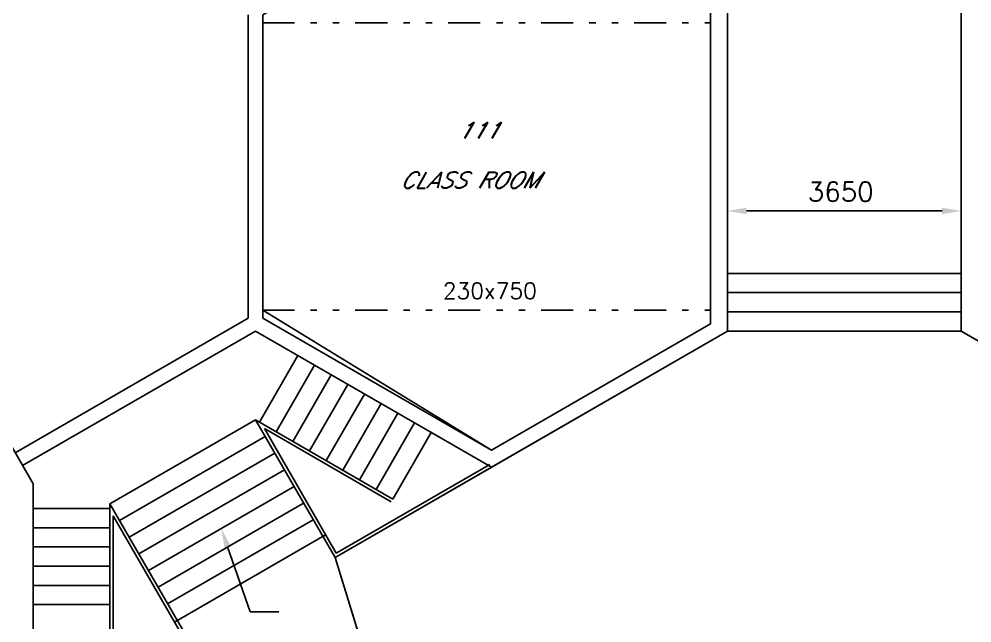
# Model space of a CAD drawing. Extents: x 8365 to 8547, y -347 to -272.
# Drawn here: x 8492.83 to 8507.69, y -298.92 to -289.5 of the extents above; entities that cross this region are included whole.
import ezdxf

# ---------------------------------------------------------------- set-up
doc = ezdxf.new("R2010")
doc.units = 0
doc.linetypes.add('DIVIDE', pattern=[1.25, 0.5, -0.25, 0, -0.25, 0, -0.25])
doc.layers.get('0').update_dxf_attribs({"linetype": 'CONTINUOUS'})
doc.layers.get('DEFPOINTS').update_dxf_attribs({"linetype": 'CONTINUOUS'})
doc.layers.add('1', color=7, linetype='CONTINUOUS')
doc.styles.add('ROMANS', font='ROMANS')
doc.dimstyles.get("Standard").update_dxf_attribs({"dimtxt": 2.5, "dimasz": 2.5, "dimexe": 1.25, "dimexo": 0.625, "dimtad": 1, "dimcen": 2.5, "dimazin": 3, "dimtfac": 1, "dimtmove": 0, "dimatfit": 3})

# ---------------------------------------------------------------- blocks, each defined once
blk = doc.blocks.new('*D60')
at = {"layer": '1', "color": 0, "linetype": 'CONTINUOUS'}
for p, q in [((8507.529, -291.949), (8507.529, -292.643)), ((8503.879, -292.643), (8503.879, -292.343)), ((8507.229, -292.493), (8504.179, -292.493))]:
    blk.add_line(p, q, dxfattribs=at)
for points in [[(8504.179, -292.443), (8504.179, -292.543), (8503.879, -292.493)], [(8507.229, -292.443), (8507.229, -292.543), (8507.529, -292.493)]]:
    blk.add_solid(points, dxfattribs=at)
at = {"layer": 'DEFPOINTS', "color": 0, "linetype": 'CONTINUOUS'}
for p in [(8507.529, -291.799), (8503.879, -292.493), (8503.879, -292.793)]:
    blk.add_point(p, dxfattribs=at)
at = {"layer": '1', "color": 7, "linetype": 'CONTINUOUS', "style": 'ROMANS'}
blk.add_text('3650', height=0.3, dxfattribs=at).set_placement((8505.133, -292.343))
blk = doc.blocks.new('*D62')
at = {"layer": '1', "color": 0, "linetype": 'CONTINUOUS'}
for p, q in [((8486.472, -290.059), (8486.777, -289.868)), ((8492.965, -300.037), (8486.809, -290.202)), ((8492.946, -300.402), (8493.251, -300.211))]:
    blk.add_line(p, q, dxfattribs=at)
for points in [[(8486.767, -290.228), (8486.851, -290.175), (8486.65, -289.947)], [(8492.922, -300.063), (8493.007, -300.01), (8493.124, -300.291)]]:
    blk.add_solid(points, dxfattribs=at)
at = {"layer": 'DEFPOINTS', "color": 0, "linetype": 'CONTINUOUS'}
for p in [(8486.65, -289.947), (8486.345, -290.138), (8492.819, -300.482)]:
    blk.add_point(p, dxfattribs=at)
at = {"layer": '1', "color": 7, "linetype": 'CONTINUOUS', "style": 'ROMANS'}
blk.add_text('12203', height=0.3, rotation=122.0417, dxfattribs=at).set_placement((8490.157, -295.833))
blk = doc.blocks.new('*X107')
at = {"layer": '1', "color": 7, "linetype": 'CONTINUOUS'}
for p, q in [((8496.081, -297.732), (8496.433, -298.747)), ((8496.433, -298.747), (8496.883, -298.747))]:
    blk.add_line(p, q, dxfattribs=at)
blk.add_solid([(8496.034, -297.748), (8495.983, -297.448), (8496.129, -297.716)], dxfattribs=at)

msp = doc.modelspace()

# ---------------------------------------------------------------- linework, layer by layer
at = {"linetype": 'CONTINUOUS', "flags": 128}
for points in [[(8503.614, -289.342), (8500.203, -287.368), (8496.634, -289.434), (8496.634, -294.044), (8500.199, -296.227), (8503.614, -294.255), (8503.614, -289.558)], [(8503.879, -289.23), (8503.879, -294.368), (8507.529, -294.368), (8507.529, -289.23), (8503.879, -289.23)], [(8499.259, -302.768), (8512.149, -302.768), (8513.649, -297.901), (8507.529, -294.368), (8503.879, -294.368), (8497.759, -297.901), (8499.259, -302.768)]]:
    msp.add_lwpolyline(points, dxfattribs=at)
at = {"layer": '1', "color": 1, "linetype": 'CONTINUOUS'}
for p, q in [((8503.879, -289.23), (8503.879, -294.368)), ((8507.529, -289.23), (8507.529, -294.368)), ((8496.404, -294.169), (8496.404, -289.431)), ((8496.634, -294.169), (8496.634, -289.434)), ((8503.614, -289.342), (8503.614, -294.255)), ((8490.068, -291.588), (8493.049, -296.75)), ((8503.879, -293.468), (8507.529, -293.468)), ((8503.879, -293.768), (8507.529, -293.768)), ((8496.404, -294.169), (8492.77, -296.267)), ((8496.634, -294.169), (8500.199, -296.227)), ((8503.879, -294.068), (8507.529, -294.068)), ((8503.614, -294.255), (8500.199, -296.227)), ((8496.519, -294.368), (8492.885, -296.466)), ((8496.519, -294.368), (8500.199, -296.492)), ((8503.879, -294.368), (8500.199, -296.492)), ((8503.879, -294.368), (8507.529, -294.368)), ((8507.529, -294.368), (8511.209, -296.492)), ((8496.58, -295.789), (8497.18, -294.75)), ((8496.84, -295.939), (8497.44, -294.9)), ((8497.1, -296.089), (8497.7, -295.05)), ((8497.36, -296.239), (8497.96, -295.2)), ((8497.62, -296.389), (8498.22, -295.35)), ((8497.879, -296.539), (8498.479, -295.5)), ((8498.139, -296.689), (8498.739, -295.65)), ((8496.519, -295.753), (8494.247, -297.065)), ((8496.519, -295.753), (8497.759, -297.901)), ((8498.659, -296.989), (8496.519, -295.753)), ((8498.399, -296.839), (8498.999, -295.8)), ((8498.634, -297.032), (8496.656, -295.89)), ((8496.656, -295.89), (8497.777, -297.833)), ((8498.659, -296.989), (8499.259, -295.95)), ((8496.669, -296.013), (8494.397, -297.325)), ((8496.819, -296.273), (8494.547, -297.585)), ((8496.969, -296.533), (8494.697, -297.844)), ((8500.199, -296.492), (8497.759, -297.901)), ((8500.174, -296.449), (8497.777, -297.833)), ((8493.049, -300.621), (8493.049, -296.75)), ((8497.119, -296.793), (8494.847, -298.104)), ((8494.247, -297.136), (8493.047, -297.136)), ((8494.247, -297.065), (8495.487, -299.213)), ((8494.247, -299.536), (8494.247, -297.065)), ((8497.269, -297.052), (8494.997, -298.364)), ((8494.297, -299.536), (8494.297, -297.252)), ((8494.297, -297.252), (8495.419, -299.194)), ((8497.419, -297.312), (8495.147, -298.624)), ((8494.247, -297.436), (8493.047, -297.436)), ((8497.612, -297.547), (8495.254, -298.909)), ((8494.247, -297.736), (8493.047, -297.736)), ((8497.759, -297.901), (8499.259, -302.768)), ((8494.247, -298.036), (8493.047, -298.036)), ((8494.247, -298.336), (8493.047, -298.336)), ((8494.247, -298.636), (8493.047, -298.636))]:
    msp.add_line(p, q, dxfattribs=at)
at = {"layer": '1', "color": 5, "linetype": 'DIVIDE'}
for p, q in [((8496.625, -289.558), (8503.638, -289.558)), ((8496.625, -294.044), (8503.638, -294.044))]:
    msp.add_line(p, q, dxfattribs=at)

# ---------------------------------------------------------------- block references
at = {"layer": '1', "color": 7, "linetype": 'CONTINUOUS'}
msp.add_blockref('*X107', (0, 0), dxfattribs=at)

# ---------------------------------------------------------------- texts
at = {"layer": '1', "color": 7, "linetype": 'CONTINUOUS', "style": 'ROMANS', "oblique": 30}
for s, p in [('111', (8499.66, -291.363)), ('CLASS ROOM', (8498.77, -292.136))]:
    msp.add_text(s, height=0.25, dxfattribs=at).set_placement(p)
at = {"layer": '1', "color": 6, "linetype": 'CONTINUOUS', "style": 'ROMANS'}
msp.add_text('230x750', height=0.25, dxfattribs=at).set_placement((8499.44, -293.865))

# ---------------------------------------------------------------- dimensions: what is measured, and where the dimension line sits
at = {"layer": '1', "color": 7, "linetype": 'CONTINUOUS'}
dim = msp.add_linear_dim(base=(8486.65, -289.947), p1=(8492.819, -300.482), p2=(8486.345, -290.138), angle=122.0417, dimstyle='Standard', dxfattribs=at)
dim.commit()
dim.dimension.update_dxf_attribs({"geometry": '*D62', "text_midpoint": (8489.894, -295.13), "dimtype": 161})
dim = msp.add_linear_dim(base=(8503.879, -292.493), p1=(8507.529, -291.799), p2=(8503.879, -292.793), dimstyle='Standard', dxfattribs=at)
dim.commit()
dim.dimension.update_dxf_attribs({"geometry": '*D60', "text_midpoint": (8505.704, -292.493), "dimtype": 160})

doc.saveas('drawing.dxf')
